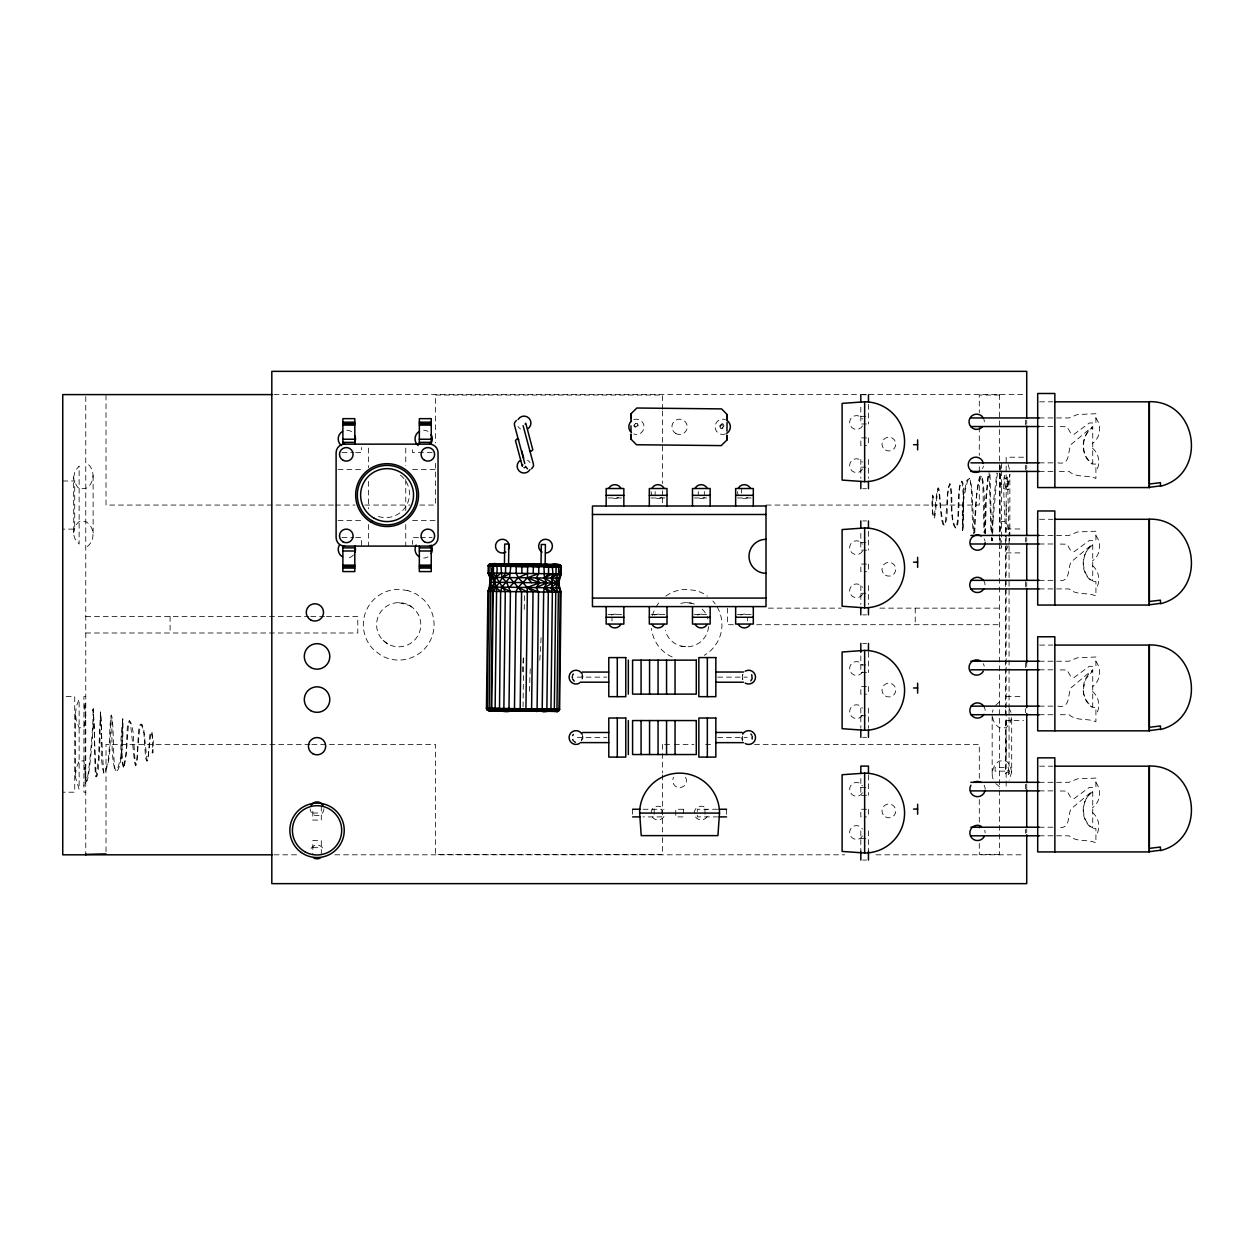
<?xml version="1.0" encoding="UTF-8"?>
<svg xmlns="http://www.w3.org/2000/svg" width="1255" height="1255" viewBox="0 0 1255 1255"><rect width="100%" height="100%" fill="white"/><g stroke="black" fill="none" stroke-linecap="round" stroke-linejoin="round"><path stroke-width="0.75" stroke-dasharray="5 3.75" d="M1006.165 754.459L1006.165 734.269M582.398 677.81L582.053 679.096A5.098 5.098 0 0 0 582.398 677.81L581.41 674.045A5.098 5.098 0 0 1 582.414 676.476M582.398 738.238A5.098 5.098 0 0 1 581.394 740.67L582.414 736.905A5.098 5.098 0 0 0 582.069 735.618L582.414 736.905M992.172 534.52L993.364 502.894L996.799 473.119M992.768 532.967L992.972 520.715M1006.165 505.059L1006.165 516.699M523.068 706.816L523.68 656.161M524.261 609.412L524.449 593.819M984.846 533.736L985.74 499.019L988.014 474.468M985.426 533.767L986.32 499.035L988.595 474.531M1006.165 720.448L1006.071 725.264L1006.165 720.448L1023.594 720.448M999.592 473.919L1001.38 488.493L1008.706 489.419L1008.157 483.928A1.851 1.6 -6.1 0 0 1007.028 481.355L1007.53 486.344L1005.286 486.344L1006.165 488.572L1008.91 481.622L1009.851 474.28L1009.851 534.803M92.666 710.769L93.262 708.589L96.149 776.861L98.486 758.271L100.463 711.899L103.553 772.704C112.166 762.052 107.82 730.692 111.381 715.052C115.24 724.213 110.848 803.765 121.233 754.475M992.046 538.693L992.187 540.858L992.642 538.662M1009.067 772.123L1008.298 767.511L995.121 767.448L995.121 771.135L1006.604 771.135L1005.412 769.786M92.666 710.722C95.098 711.569 85.701 812.816 85.764 770.947M529.422 691.285L530.269 667.895M75.457 713.577L76.382 706.236L79.128 699.364L79.128 789.364L75.551 777.629L75.457 713.577L76.382 720.919L79.128 727.79L83.912 727.79L85.764 715.334L83.912 702.863M75.457 775.151L76.382 767.809L79.128 760.938L83.912 760.938L85.764 777.535L83.912 785.865M992.972 520.747L997.364 473.213M539.823 660.224L541.234 634.889M522.441 671.707L523.398 656.114M963.307 501.686L962.491 530.63L962.287 508.636L963.511 494.909L966.868 480.351L969.597 478.296L971.998 488.587L974.053 533.595M999.592 531.995L1001.38 521.625L1006.165 521.625L1009.742 533.375M73.606 477.277L75.065 471.033L79.128 466.06L79.128 544.058L75.065 539.085L73.778 534.991L73.606 477.277L74.265 481.528L77.528 487.05L79.128 488.493L85.764 488.493C95.411 483.253 95.411 467.864 85.764 462.624M73.606 532.842L75.065 526.598L77.528 523.068L79.128 521.625L85.764 521.625C95.411 526.865 95.411 542.254 85.764 547.494M992.407 717.452L994.148 722.3L997.443 726.284L999.545 727.79L1006.165 727.79L1010.244 722.833L1011.687 716.589L1011.687 772.154L1009.145 780.249M974.162 532.967C976.531 461.934 985.693 451.267 984.563 532.7M974.727 533.093L976.437 497.686L978.304 484.477L981.41 475.849L982.838 484.21L983.983 532.669M993.066 778.963C990.634 772.374 993.474 764.452 999.545 760.938L1006.165 760.938L1007.781 762.381L1010.244 765.895L1011.687 772.154M121.233 754.49L122.692 718.911L121.908 752.263L123.445 768.06L125.986 755.259L127.288 727.304L129.594 720.903L131.634 724.292L133.171 732.7L135.367 765.487L136.952 759.934L138.536 730.896L139.791 725.186L140.748 724.041L142.003 724.48L143.729 729.03L147.055 760.812L148.576 754.553L149.8 734.818L150.647 732.026L152.043 732.371L153.345 741.156L152.937 752.655L152.2 752.953L151.981 750.474L152.357 748.921L152.734 752.89L152.608 738.317L151.086 732.042L147.588 760.891L146.568 760.985L145.58 757.957L143.901 732.951L141.517 724.684C137.266 724.935 137.799 790.321 133.736 754.93C127.037 682.861 129.61 742.976 123.916 768.233C118.849 755.698 121.249 731.649 122.864 718.895C124.339 776.155 110.471 797.945 111.993 722.158C110.973 709.891 111.177 716.134 110.754 723.727C109.499 739.87 111.946 760.012 103.945 773.864C98.612 754.804 103.412 731.9 100.306 712.244C101.529 717.044 99.443 727.775 100.212 733.987C100.039 734.206 98.957 787.356 95.27 774.806C94.439 753.392 94.878 729.296 93.152 709.232C95.678 708.526 87.003 813.789 85.183 770.947M932.794 500.384L933.092 496.478L933.344 500.384M1083.316 688.948L1085.889 678.782L1092.744 670.829C1080.241 678.83 1079.943 698.972 1092.211 707.349L1095.913 707.349L1095.913 721.766C1087.348 717.797 1076.492 721.531 1069.119 714.723L1056.632 714.723M963.307 501.686C973.629 439.689 970.711 519.915 973.488 533.657M1009.428 540.764L1009.742 538.317M959.965 485.073C956.765 498.564 959.761 516.574 955.886 528.167C948.749 514.989 954.333 497.451 949.909 483.614C944.811 492.086 947.447 555.887 940.513 506.863C938.364 463.691 935.446 506.11 934.3 517.107C930.614 519.586 934.363 477.935 931.916 503.318C934.944 540.795 936.089 495.772 938.113 488.838C940.262 490.329 940.544 543.211 946.756 518.582C947.87 507.789 946.49 492.964 949.753 484.022C952.42 496.117 949.941 512.103 953.674 525.139C961.644 541.956 956.53 479.237 962.13 481.857L963.385 497.153L962.914 530.834L963.84 491.615L963.118 483.599L961.801 481.057L959.981 485.026M1000 469.715L1000.815 465.589M85.183 703.177L85.183 783.387M999.529 465.982L1000.125 470.829M1009.067 717.562L1009.067 773.927L1007.075 775.59L1005.412 773.362M992.407 712.275L993.066 709.781M1008.189 545.548L1006.165 550.067M991.858 540.607L991.921 537.642M638.011 424.912L635.846 427.045L633.712 424.865L634.355 423.343L637.399 423.374L638.105 425.853L635.924 427.986L633.791 425.806L634.434 424.3L635.971 423.672L638.105 425.853M719.79 425.743L721.97 423.625L723.492 424.268L724.182 426.731L722.002 428.865L720.495 428.222L719.79 425.743L721.923 427.924L724.104 425.79M719.868 426.7L722.049 424.567L724.182 426.731M995.623 705.294L999.545 701.922M1008.424 770.193L1007.545 770.868M1056.632 588.924L1069.119 588.924C1076.492 595.717 1087.348 591.984 1095.913 595.952L1095.913 581.536L1092.211 581.536C1079.943 573.174 1080.241 553.031 1092.744 545.031C1079.818 552.733 1081.151 575.151 1092.744 580.924L1092.744 543.87L1071.048 561.989C1067.283 568.97 1070.939 582.869 1057.855 580.343M1056.632 835.799L1069.119 835.799C1076.492 842.607 1087.348 838.873 1095.913 842.842L1095.913 828.426L1092.211 828.426C1079.943 820.048 1080.241 799.921 1092.744 791.905C1079.818 799.623 1081.151 822.041 1092.744 827.798L1092.744 790.76L1071.048 808.879C1067.283 815.86 1070.939 829.759 1057.855 827.218M274.014 394.603L1023.641 394.603M862.734 394.76L866.546 394.76M999.545 395.043L979.292 395.043L979.292 412.613M1039.626 401.82L1052.945 401.82M860.82 416.331L866.546 416.331M1039.218 417.946L1054.843 417.946M1056.616 417.946L1069.056 417.946L1077.418 414.511L1095.913 413.726L1095.913 422.998L1089.356 422.998L1074.06 434.277L1070.672 433.085L1067.048 426.763L1056.71 426.527M866.546 423.986L860.82 423.986L860.82 404.345M1039.218 426.527L1052.898 426.527M866.546 437.917L860.82 437.917L860.82 445.556L866.546 445.556M341.972 452.631L353.737 452.631M355.698 452.631L361.581 452.631L361.581 447.533M432.159 452.631L412.566 452.631L412.566 447.533M1023.562 457.212L1006.165 457.212L1006.165 788.987M1039.218 462.86L1052.898 462.86M1057.855 462.86C1070.939 465.401 1067.283 451.502 1071.048 444.505L1092.744 426.402L1092.744 463.44C1081.151 457.683 1079.818 435.265 1092.744 427.547C1080.241 435.548 1079.943 455.691 1092.211 464.068L1095.913 464.068L1095.913 478.484C1087.348 474.516 1076.492 478.249 1069.119 471.441L1056.632 471.441M860.82 467.142L866.546 467.142M338.066 469.637L361.581 469.637M412.566 469.637L438.042 469.637M1039.218 471.441L1052.898 471.441M62.75 480.994L74.72 480.994L74.72 529.124L62.75 529.124M1006.165 486.72L1008.016 486.72M862.734 488.713L866.546 488.713M607.938 497.968L622.072 497.968M651.094 497.968L665.228 497.968M694.25 497.968L706.628 497.968M737.407 497.968L751.541 497.968M333.469 505.059L106.016 505.059L106.016 395.56M335.43 505.059L355.04 505.059M364.844 505.059L409.946 505.059M419.75 505.059L435.438 505.059L435.438 462.797M766.209 505.059L979.292 505.059L979.292 476.476M1039.626 519.288L1052.945 519.288M338.066 520.605L361.581 520.605M412.566 520.605L436.081 520.605M862.734 520.919L866.546 520.919M1006.165 528.982L1023.594 528.982M1039.218 535.43L1054.843 535.43M1056.616 535.43L1069.056 535.43L1077.418 531.979L1095.913 531.21L1095.913 540.466L1089.356 540.466L1074.06 551.745L1070.672 550.553L1067.048 544.231L1056.71 543.995M341.972 537.595L353.737 537.595M355.698 537.595L361.581 537.595L361.581 546.098M418.433 537.595L412.566 537.595L412.566 544.388M420.394 537.595L432.159 537.595M860.82 542.489L866.546 542.489M1039.218 543.995L1052.898 543.995M999.545 548.121L1001.38 548.121L1001.38 546.662M866.546 550.145L860.82 550.145L860.82 531.351M1006.165 552.906L1023.562 552.906M866.546 564.075L860.82 564.075L860.82 571.715L866.546 571.715M1039.218 580.343L1052.898 580.343M1039.218 588.924L1052.898 588.924M860.82 593.301L866.546 593.301M768.405 608.142L841.195 608.142M879.896 608.142L999.545 608.142M607.938 614.605L622.072 614.605M651.094 614.605L665.228 614.605M694.25 614.605L706.628 614.605M737.407 614.605L751.541 614.605M862.734 614.872L866.546 614.872M85.764 616.425L308.871 616.425M310.832 616.425L324.527 616.425M326.488 616.425L357.801 616.425L357.801 632.991L85.764 632.991M733.375 624.708L727.508 624.708L727.508 608.142M756.749 624.708L999.545 624.708M862.734 643.376L866.546 643.376M1039.626 645.086L1052.945 645.086M1039.218 661.228L1054.843 661.228M1056.616 661.228L1069.056 661.228L1077.418 657.777L1095.913 657.008L1095.913 666.28L1089.356 666.28L1074.06 677.543L1070.672 676.367L1067.048 670.045L1056.71 669.809M860.82 664.946L866.546 664.946M1039.218 669.809L1052.898 669.809M866.546 672.602L860.82 672.602L860.82 653.808M577.347 677.135L606.902 677.135M717.719 677.135L747.258 677.135M866.546 686.532L860.82 686.532L860.82 694.172L866.546 694.172M66.17 696.525L74.72 696.525L74.72 792.203L62.75 792.203M85.764 696.525L83.912 696.525L83.912 792.203L85.764 792.203M1006.165 696.525L1023.562 696.525M1039.218 706.141L1052.898 706.141M1057.855 706.141C1070.939 708.683 1067.283 694.768 1071.048 687.787L1092.744 669.668L1092.744 706.722C1087.944 704.934 1083.081 695.819 1083.316 689.215M1039.218 714.723L1052.898 714.723M860.82 715.758L866.546 715.758M862.734 737.328L866.546 737.328M577.347 737.548L606.902 737.548M717.719 737.548L747.258 737.548M309.938 744.372L106.016 744.372L106.016 853.871M311.899 744.372L435.438 744.372L435.438 854.373L662.609 854.373L662.609 835.202M664.554 744.372L672.382 744.372M674.343 744.372L693.889 744.372M705.608 744.372L713.436 744.372M754.49 744.372L979.292 744.372L979.292 782.728M1039.626 766.178L1052.945 766.178M1039.218 782.304L1054.843 782.304M1056.616 782.304L1069.056 782.304L1077.418 778.869L1095.913 778.084L1095.913 787.356L1089.356 787.356L1074.06 798.635L1070.672 797.443L1067.048 791.121L1056.71 790.885M860.82 787.669L866.546 787.669M1039.218 790.885L1052.898 790.885M866.546 795.325L860.82 795.325L860.82 776.531M643.031 809.255L661.824 809.255L661.824 816.895L643.031 816.895M717.531 809.255L697.325 809.255L697.325 816.895L717.531 816.895M866.546 809.255L860.82 809.255L860.82 816.895L866.546 816.895M312.809 813.005L321.296 813.005M1039.218 827.218L1052.898 827.218M1039.218 835.799L1052.898 835.799M860.82 838.481L866.546 838.481M312.809 847.674L321.296 847.674M999.545 854.373L979.292 854.373L979.292 843.219M274.014 854.812L297.545 854.812M334.803 854.812L844.631 854.812M876.006 854.812L1023.641 854.812M862.734 860.052L866.546 860.052M686.595 602.62L692.321 603.373M398.698 602.62L409.742 605.585L414.323 609.099M680.885 646.043L686.595 646.796M999.545 786.807L995.623 783.449M383.073 640.332L387.654 643.846A22.088 22.088 0 0 0 420.786 624.708A22.088 22.088 0 0 0 387.654 605.585A22.088 22.088 0 0 0 387.654 643.846M991.921 540.764L991.324 537.673M1009.145 708.479L1011.044 712.338M1009.051 773.441L1007.404 771.919L1005.412 773.582L1005.412 717.546M1008.189 464.57L1009.428 469.354M1000.815 544.529L1001.38 546.568M989.066 472.602L991.011 532.904M999.749 538.301L1000 540.403M1008.565 482.736C998.98 448.914 1006.934 538.646 1005.412 536.685M990.038 474.61L991.607 532.873M1005.255 486.72L1004.11 477.48L1005.898 478.688L1007.498 477.104L1009.067 536.575M999.953 473.104L1000.125 478.484M999.356 473.119L999.529 478.484M1026.731 420.237L1026.731 424.143M1026.731 465.213L1026.731 469.119M1026.731 537.564L1026.731 541.47M1026.731 582.524L1026.731 586.446M1026.731 662.703L1026.731 666.609M1026.731 783.92L1026.731 789.787M1026.731 828.896L1026.731 832.802M1025.492 420.064L1025.492 426.967M1025.492 465.103L1025.492 471.237M1025.492 537.564L1025.492 542.019M1025.492 581.724L1025.492 587.591M1025.492 662.656L1025.492 667.691M1025.492 708.73L1025.492 712.636M1025.492 784.312L1025.492 788.987M1025.492 829.351L1025.492 833.273M1009.067 538.52L1009.067 544.356M1009.067 546.302L1009.067 707.82M1009.067 709.765L1009.067 715.601M1005.412 538.63L1005.412 544.466M1005.412 546.411L1005.412 707.82M1005.412 709.765L1005.412 715.601M1001.38 463.456L1001.38 469.119M1001.38 470.766L1001.38 542.364M1000.125 473.904L1000.125 533.752M1000.125 538.317L1000.125 544.607M999.545 394.603L999.545 788.517M999.545 790.336L999.545 854.812M992.172 715.868L992.172 773.864M979.292 426.967L979.292 455.392M979.292 466.703L979.292 472.57M979.292 799.592L979.292 828.174M915.224 608.142L915.224 624.708M868.46 404.345L868.46 423.986M868.46 437.917L868.46 445.556M868.46 459.487L868.46 478.281M868.46 531.351L868.46 550.145M868.46 564.075L868.46 571.715M868.46 585.646L868.46 604.439M868.46 652.271L868.46 672.602M868.46 686.532L868.46 694.172M868.46 708.102L868.46 728.308M868.46 774.994L868.46 795.325M868.46 809.255L868.46 816.895M868.46 830.841L868.46 851.031M860.82 459.487L860.82 478.281M860.82 585.646L860.82 604.439M860.82 708.102L860.82 728.308M860.82 830.841L860.82 851.031M747.509 618.009L747.509 621.021M741.454 488.524L741.454 493.058M726.551 809.255L726.551 814.997M704.981 809.255L704.981 816.895M704.353 491.552L704.353 494.58M698.298 491.552L698.298 494.58M662.609 409.412L662.609 395.043L435.438 395.043L435.438 442.968M662.609 411.013L662.609 483.552M662.609 490.642L662.609 496.054M662.609 497.843L662.609 503.255M662.609 744.372L662.609 751.572M662.609 753.377L662.609 772.955M662.609 774.9L662.609 831.987M655.141 491.552L655.141 494.58M654.169 809.255L654.169 816.895M632.598 809.255L632.598 814.997M611.985 618.009L611.985 621.021M405.757 448.066L405.757 465.715M405.757 479.426L405.757 510.801M405.757 524.527L405.757 546.098M368.374 448.066L368.374 467.676M368.374 481.387L368.374 508.84M368.374 524.527L368.374 546.098M321.296 806.212L321.296 820.08L312.809 820.08L312.809 809.616M321.296 854.467L321.296 840.599L312.809 840.599L312.809 854.467M170.084 616.425L170.084 632.991M93.121 475.551L93.121 534.567M85.764 396.549L85.764 853.871M983.293 417.946A7.64 7.64 0 0 1 984.312 421.774M983.387 466.107A7.64 7.64 0 0 1 982.477 468.617M984.124 538.787A7.64 7.64 0 0 1 985.034 541.297M983.967 581.096A7.64 7.64 0 0 1 984.987 584.924M983.293 663.691A7.64 7.64 0 0 1 984.202 666.201M984.061 706.659A7.64 7.64 0 0 1 985.097 710.487M984.124 785.269A7.64 7.64 0 0 1 985.144 789.081M984.673 830.292A7.64 7.64 0 0 1 985.144 832.928M400.408 475.127A23.782 23.782 0 0 1 375.245 515.178M520.59 428.99A6.903 6.903 0 0 1 518.064 426.465M527.492 460.193A6.903 6.903 0 0 1 530.002 462.719M747.76 497.529A6.903 6.903 0 0 1 740.858 497.529M738.332 495.003A6.903 6.903 0 0 1 737.407 491.552M704.604 497.529A6.903 6.903 0 0 1 697.702 497.529M661.448 497.529A6.903 6.903 0 0 1 654.545 497.529M652.02 495.003A6.903 6.903 0 0 1 651.094 491.552M618.291 497.529A6.903 6.903 0 0 1 611.389 497.529M611.389 615.06A6.903 6.903 0 0 1 618.291 615.06M654.545 615.06A6.903 6.903 0 0 1 661.448 615.06M697.702 615.06A6.903 6.903 0 0 1 704.604 615.06M740.858 615.06A6.903 6.903 0 0 1 747.76 615.06M323.947 808.769A6.903 6.903 0 0 1 317.044 815.656A6.903 6.903 0 0 1 310.158 808.769M311.067 848.474A6.903 6.903 0 0 1 323.021 848.474M862.499 469.103A6.903 6.903 0 0 1 852.082 470.939A6.903 6.903 0 0 1 852.082 460.381A6.903 6.903 0 0 1 862.499 462.216M862.499 425.947A6.903 6.903 0 0 1 852.082 427.782A6.903 6.903 0 0 1 852.082 417.209A6.903 6.903 0 0 1 862.499 419.045M862.499 594.258A6.903 6.903 0 0 1 852.082 596.094A6.903 6.903 0 0 1 852.082 585.536A6.903 6.903 0 0 1 862.499 587.371M862.499 551.102A6.903 6.903 0 0 1 852.082 552.937A6.903 6.903 0 0 1 852.082 542.38A6.903 6.903 0 0 1 862.499 544.215M862.499 715.099A6.903 6.903 0 0 1 852.082 716.934A6.903 6.903 0 0 1 852.082 706.377A6.903 6.903 0 0 1 862.499 708.212M862.499 671.943A6.903 6.903 0 0 1 852.082 673.778A6.903 6.903 0 0 1 852.082 663.22A6.903 6.903 0 0 1 862.499 665.056M862.499 835.956A6.903 6.903 0 0 1 852.082 837.791A6.903 6.903 0 0 1 852.082 827.218A6.903 6.903 0 0 1 862.499 829.053M862.499 792.784A6.903 6.903 0 0 1 852.082 794.619A6.903 6.903 0 0 1 852.082 784.061A6.903 6.903 0 0 1 862.499 785.897M707.13 816.534A6.903 6.903 0 0 1 695.176 816.534M694.25 813.083A6.903 6.903 0 0 1 707.13 809.632M685.544 777.253A6.903 6.903 0 0 1 679.567 787.607A6.903 6.903 0 0 1 673.606 777.253M663.973 816.534A6.903 6.903 0 0 1 652.02 816.534M651.094 813.083A6.903 6.903 0 0 1 663.973 809.632M581.975 673.684A6.903 6.903 0 0 1 582.9 677.135M742.646 740.999A6.903 6.903 0 0 1 741.721 737.548M581.975 734.097A6.903 6.903 0 0 1 581.975 740.999M353.455 554.93A8.628 8.628 0 0 1 346.835 558.02M346.835 430.261A8.628 8.628 0 0 1 353.455 433.367M427.971 556.859A8.628 8.628 0 0 1 423.657 558.02M423.657 430.261A8.628 8.628 0 0 1 427.971 431.422M633.791 419.641A7.64 7.64 0 0 1 644.066 426.81A7.64 7.64 0 0 1 633.791 433.995M725.359 433.995A7.64 7.64 0 0 1 715.083 426.81A7.64 7.64 0 0 1 725.359 419.641M708.604 626.637A22.088 22.088 0 0 1 665.26 630.434M680.885 603.373A22.088 22.088 0 0 1 697.655 605.585M702.22 609.099A22.088 22.088 0 0 1 707.946 618.997M717.217 607.043A35.344 35.344 0 0 1 704.275 655.314M672.225 656.993A35.344 35.344 0 0 1 651.455 628.394M652.459 615.562A35.344 35.344 0 0 1 655.11 608.659M655.989 607.043A35.344 35.344 0 0 1 660.35 601.051M665.825 596.109A35.344 35.344 0 0 1 686.595 589.364L695.756 590.572A35.344 35.344 0 0 1 707.381 596.109M712.856 601.051A35.344 35.344 0 0 1 715.193 603.937M1095.913 418.213A17.884 17.884 0 0 1 1092.509 443.439M1092.509 448.176A17.805 17.805 0 0 1 1095.913 471.488M1095.913 535.681A17.884 17.884 0 0 1 1092.509 560.922M1092.509 565.644A17.805 17.805 0 0 1 1095.913 588.971M1095.913 661.495A17.884 17.884 0 0 1 1092.509 686.72M1092.509 691.442A17.805 17.805 0 0 1 1095.913 714.77M1095.913 782.571A17.884 17.884 0 0 1 1092.509 807.796M1092.509 812.534A17.805 17.805 0 0 1 1095.913 835.846M742.38 675.692L742.787 679.567A5.098 5.098 0 0 1 742.913 674.468L742.38 675.692M742.38 736.105L742.787 739.979A5.098 5.098 0 0 1 742.38 736.105M683.395 809.255L675.755 809.255L675.755 816.895L683.395 816.895L683.395 809.255M407.859 590.54L398.698 589.332A35.375 35.375 0 0 0 373.692 649.729L381.018 655.345A35.375 35.375 0 0 0 423.719 599.702L416.393 594.07L407.859 590.54M885.434 450.059A6.903 6.903 0 0 0 895.788 444.082A6.903 6.903 0 0 0 885.434 438.105A6.903 6.903 0 0 0 885.434 450.059M885.434 575.214A6.903 6.903 0 0 0 895.788 569.237A6.903 6.903 0 0 0 885.434 563.26A6.903 6.903 0 0 0 885.434 575.214M885.434 696.054A6.903 6.903 0 0 0 895.788 690.077A6.903 6.903 0 0 0 885.434 684.101A6.903 6.903 0 0 0 885.434 696.054M885.434 816.895A6.903 6.903 0 0 0 895.788 810.918A6.903 6.903 0 0 0 885.434 804.941A6.903 6.903 0 0 0 885.434 816.895M675.755 433.446A7.64 7.64 0 0 0 687.222 426.81A7.64 7.64 0 0 0 675.755 420.19A7.64 7.64 0 0 0 675.755 433.446"/><path stroke-width="1.5" d="M490.297 578.963L488.791 591.34L487.254 709.467L488.713 710.628L557.91 711.397L559.62 709.201L561.063 592.235L558.538 583.026L560.797 566.397L559.102 564.687L561.079 565.848L561.283 573.88L558.538 583.026L560.154 592.219L559.04 709.797L557.314 711.475M527.665 566.585L516.213 566.444L516.134 573.331L518.284 577.692L527.257 587.481L527.351 591.827L525.923 708.793L516.354 709.279L514.472 708.651L515.899 591.685L518.158 587.371L527.382 577.802L527.665 566.585L527.555 564.374L516.778 564.17L554.145 564.625L542.788 564.483M572.296 677.778L572.296 676.445M630.889 434.152L630.889 439.03L636.473 444.741L721.217 445.603L726.927 440.019L727.006 436.065M631.139 418.48L631.139 413.617L636.85 408.016L721.594 408.895L727.178 414.605L727.178 419.468M726.927 435.14L726.927 440.019M630.967 435.077L630.889 439.03M631.014 421.57L631.139 413.617M631.014 431.061L630.967 425.822M727.1 418.543L727.178 414.605M726.959 431.077L727.053 422.559M489.011 573.002L489.089 566.115M505.043 710.832C501.671 708.855 488.603 713.875 489.136 708.338L490.564 591.372L489.701 587.026L491.709 577.363L490.878 566.146C490.077 560.907 501.922 565.55 504.981 564.091L495.474 563.903L498.188 564.013M496.87 566.209C498.266 575.465 493.403 583.246 490.564 591.372M499.49 710.769L500.635 591.497L501.843 587.183L509.608 577.582L510.738 566.382C504.996 561.565 523.115 565.205 526.159 564.279M515.052 710.91C513.405 711.711 503.741 710.926 508.997 708.589L510.424 591.607L506.659 582.383L501.953 577.488L500.949 566.256L502.471 563.981M501.169 710.785L501.184 709.64M504.447 564.452L504.698 544.043L508.824 544.09L508.573 564.499M505.608 566.319L505.514 573.206L493.184 591.403L491.756 708.385L499.208 708.463M521.813 573.394L521.907 566.523M533.265 573.535L533.344 566.664M538.317 710.926C535.289 712.762 533.265 709.593 537.093 708.934L538.52 591.952L536.183 587.591L539.666 582.791L536.309 577.912L538.74 573.613L538.819 566.727C533.767 565.723 539.195 562.318 540.466 565.597M541.031 564.891L541.282 544.482L545.407 544.529L545.156 564.954M548.608 566.852L548.529 573.723L544.435 578.006L546.851 582.885L544.309 587.701L543.65 592.015L542.223 708.997L543.776 709.608L550.945 709.106L552.373 592.125L551.086 587.779L552.639 582.948L551.212 578.084C556.341 569.958 545.972 560.797 559.699 564.766L558.255 564.672L559.212 564.766M556.075 566.931L555.981 573.817L551.212 578.084L556.671 582.995L556.059 587.842L558.381 592.203L556.953 709.169L554.6 711.365L557.91 711.397L487.583 710.314L486.454 708.306L487.881 591.34L489.701 587.026L559.354 587.873L559.887 590.776M540.983 711.271C546.396 712.432 550.129 710.832 554.334 709.138L555.761 592.172L551.086 587.779L556.671 582.995L556.169 578.147L558.601 573.849L558.679 566.962L556.389 564.719L558.757 565.346M525.923 708.793L525.767 711.005L536.183 711.209M489.246 589.913L490.172 587.042L487.881 591.34L561.063 592.235C557.596 586.838 557.691 579.183 561.283 573.88L488.117 572.986L488.273 565.519L490.501 563.84L488.195 566.115L561.361 566.993L560.797 566.397M719.507 813.083L717.923 835.626L641.227 835.626L639.642 813.083A39.925 39.925 0 0 1 679.567 773.143A39.925 39.925 0 0 1 719.507 813.083L639.642 813.083M521.939 565.377C523.053 562.946 517.264 563.417 518.111 565.88M550.945 709.106L556.953 709.169M752.153 738.991L752.216 736.356M556.059 587.842L558.679 583.026L490.297 582.195L490.783 573.017M522.425 465.683L522.394 465.558A1.694 1.694 0 0 1 522.833 464.789M512.652 565.252L513.122 564.201M508.997 708.589L499.255 709.059L503.867 708.526L505.294 591.544L493.403 573.049L493.482 566.178L495.96 563.981L498.643 563.934M525.5 424.033L525.735 423.186A1.694 1.286 -8 0 1 525.233 424.112M572.657 675.159L573.315 674.013M572.657 735.587L573.315 734.442M750.772 680.822L752.153 678.579L751.745 674.704M559.04 709.797L559.62 709.201L486.454 708.306L487.034 708.918M509.483 587.277L518.284 577.692L527.571 573.472M495.851 577.41L500.855 573.143M556.985 710.801L549.627 711.303M516.354 420.409L514.44 422.904L514.44 425.021L524.778 463.566M531.524 468.821L533.438 466.327L533.438 464.209L523.115 425.665M558.726 709.201L559.542 709.797L486.532 708.902L487.364 708.322M543.242 711.303L546.113 711.036M551.212 578.084L558.601 573.849M545.36 711.334C540.811 712.526 544.419 708.134 546.882 709.044L548.309 592.078L544.309 587.701L552.639 582.948L544.435 578.006L543.948 566.789L552.686 566.899M544.435 578.006L552.608 573.77M514.989 710.957L552.31 711.099M501.953 577.488L510.644 573.268M492.713 564.17L490.391 563.919M536.183 587.591L546.851 582.885L536.309 577.912M491.646 564.17L492.54 563.872M1160.467 486.25C1207.843 474.531 1198.227 400.721 1149.376 401.663L1149.376 484.022L1160.467 482.673L1160.467 485.873L1149.376 487.317M1160.467 603.733C1207.843 592.015 1198.227 518.19 1149.376 519.146L1149.376 601.49L1160.467 600.157L1160.467 603.341L1149.376 604.8M1160.467 729.532C1207.843 717.813 1198.227 643.988 1149.376 644.945L1149.376 727.304L1160.467 725.955L1160.467 729.155L1149.376 730.598M1160.467 850.608C1207.843 838.889 1198.227 765.079 1149.376 766.021L1149.376 848.38L1160.467 847.031L1160.467 850.231L1149.376 851.674M524.888 467.472L524.041 467.691M537.093 708.934L525.908 709.389L531.602 708.871L533.046 591.889L527.257 587.481L539.666 582.791L527.382 577.802L538.74 573.613M486.532 708.902L489.136 708.338M494.862 563.887C488.446 570.539 496.917 582.995 496.572 591.45L495.129 708.416C487.489 710.581 505.106 712.903 502.408 709.655M864.648 401.804L842.105 403.388L842.105 480.085L864.648 481.669A39.925 39.925 0 0 0 904.573 441.729A39.925 39.925 0 0 0 864.648 401.804L864.648 481.669M864.648 527.963L842.105 529.547L842.105 606.243L864.648 607.828A39.925 39.925 0 0 0 904.573 567.888A39.925 39.925 0 0 0 864.648 527.963L864.648 607.828M864.648 650.419L842.105 652.004L842.105 728.7L864.648 730.284A39.925 39.925 0 0 0 904.573 690.344A39.925 39.925 0 0 0 864.648 650.419L864.648 730.284M864.648 773.143L842.105 774.727L842.105 851.423L864.648 853.008A39.925 39.925 0 0 0 904.573 813.083A39.925 39.925 0 0 0 864.648 773.143L864.648 853.008M556.467 711.46L557.424 711.397M528.402 711.114L529.39 711.052M545.533 566.209L544.623 564.577L547.149 564.53M506.832 564.044L502.078 564.06L511.648 564.107M532.842 564.358L527.555 564.374L537.971 564.421M272.053 394.603L62.75 394.603L62.75 854.812L272.053 854.812M1054.875 401.82L1149.188 401.82L1149.188 487.568L1037.697 487.568L1037.697 393.49L1054.843 393.49L1054.875 487.568M970.868 417.946L1039.218 417.946M342.882 422.166L354.804 422.166M419.343 422.166L431.249 422.166M342.882 423.704L354.804 423.704M419.343 423.704L431.249 423.704M342.882 425.084L354.804 425.084M419.343 425.084L431.249 425.084M970.868 426.527L1039.218 426.527M342.882 439.234L354.804 439.234M419.343 439.234L431.249 439.234M342.882 442.356L354.804 442.356M419.343 442.356L431.249 442.356M913.53 444.694L917.625 444.694M970.868 462.86L1039.218 462.86M970.868 471.441L1039.218 471.441M606.165 495.333L623.845 495.333M649.321 495.333L667.001 495.333M692.493 495.333L710.157 495.333M735.65 495.333L753.314 495.333M592.454 514.487L766.005 514.487M1054.875 519.288L1149.188 519.288L1149.188 605.051L1037.697 605.051L1037.697 510.973L1054.843 510.973L1054.875 605.051M970.868 535.43L1039.218 535.43M970.868 543.995L1039.218 543.995M342.882 547.87L354.804 547.87M419.343 547.87L431.249 547.87M342.882 550.992L354.804 550.992M419.343 550.992L431.249 550.992M913.53 562.177L917.625 562.177M342.882 565.142L354.804 565.142M419.343 565.142L431.249 565.142M342.882 566.523L354.804 566.523M419.343 566.523L431.249 566.523M342.882 568.06L354.804 568.06M419.343 568.06L431.249 568.06M970.868 580.343L1039.218 580.343M970.868 588.924L1039.218 588.924M592.454 598.086L766.005 598.086M606.165 617.256L623.845 617.256M649.321 617.256L667.001 617.256M692.493 617.256L710.157 617.256M735.65 617.256L753.314 617.256M1054.875 645.086L1149.188 645.086L1149.188 730.849L1037.697 730.849L1037.697 636.771L1054.843 636.771L1054.875 730.849M970.868 661.228L1039.218 661.228M970.868 669.809L1039.218 669.809M715.836 672.037L743.525 672.037M582.414 672.068L608.785 672.068M580.234 682.187L608.785 682.187M715.836 682.234L743.446 682.234M913.53 687.975L917.625 687.975M970.868 706.141L1039.218 706.141M539.823 711.256L545.737 711.256M970.868 714.723L1039.218 714.723M582.414 732.496L608.785 732.496M715.836 732.449L742.176 732.449M580.234 742.615L608.785 742.615M715.836 742.646L743.446 742.646M1054.875 766.178L1149.188 766.178L1149.188 851.925L1037.697 851.925L1037.697 757.847L1054.843 757.847L1054.875 851.925M970.868 782.304L1039.218 782.304M970.868 790.885L1039.218 790.885M632.598 809.255L639.956 809.255M719.193 809.255L726.551 809.255M913.53 809.051L917.625 809.051M632.598 816.895L639.956 816.895M719.193 816.895L726.551 816.895M970.868 827.218L1039.218 827.218M970.868 835.799L1039.218 835.799M85.764 854.373L106.016 853.871M489.921 563.919L559.699 564.766M489.356 564.138L560.248 565.001M488.885 564.499L560.718 565.377M488.509 564.97L561.079 565.848M561.299 566.413L488.273 565.519L490.878 566.146M490.297 577.347L488.117 572.986L489.811 577.347L559.463 578.194M486.752 709.467L559.306 710.346M487.113 709.938L558.93 710.816M487.583 710.314L558.459 711.177M499.396 709.624C500.761 711.993 511.883 712.62 510.879 709.765M544.576 564.546L548.2 565.221M534.144 564.374L539.87 564.53M520.307 711.02L524.37 711.067M550.961 564.577L554.49 565.299M545.031 564.515L547.541 564.609M527.665 565.989L538.819 566.727M500.996 565.676L510.738 566.382M530.19 564.326L531.43 565.487M489.56 710.644C485.607 710.126 493.984 711.711 490.187 709.499M494.611 565.597L500.949 566.256M552.639 566.303L558.679 566.962M490.752 710.659L489.089 709.499M493.074 710.691L491.097 708.369L492.525 591.387L494.69 582.242L491.709 577.363M527.257 587.481L538.52 591.952M509.608 577.582L518.158 587.371L527.351 591.827M501.843 587.183L510.424 591.607M544.309 587.701L552.373 592.125M496.4 710.644L495.349 709.561M574.241 741.58L575.386 742.254M551.086 587.779L558.381 592.203M527.429 468.821L525.516 466.327M495.741 587.105L500.635 591.497M574.241 681.167L572.641 679.065M527.382 577.802L531.54 582.697M518.158 587.371L521.594 591.748L520.166 708.73L516.354 709.279L516.636 710.895M750.961 734.05L751.745 735.116M529.532 450.545L531.132 451.267L532.81 449.839L526.174 424.739M572.641 739.493L573.3 740.638M556.169 578.147L558.679 583.026M518.754 439.736L516.793 439.015L515.46 440.615L522.378 466.358M489.811 577.347L491.599 587.058M521.704 450.765L523.68 458.122M490.611 578.963L491.238 582.195M1149.376 485.183L1149.376 487.724M1149.376 602.667L1149.376 605.192M1149.376 728.465L1149.376 731.006M1149.376 849.557L1149.376 852.082M1026.731 418.291L1026.731 371.355L271.817 371.355L271.817 883.645L1026.731 883.645L1026.731 834.763M1026.731 426.104L1026.731 463.252M1026.731 471.08L1026.731 535.603M1026.731 543.415L1026.731 580.579M1026.731 588.391L1026.731 662.703M1026.731 670.515L1026.731 707.663M1026.731 713.53L1026.731 781.975M1026.731 789.787L1026.731 826.935M917.625 439.862L917.625 449.87M917.625 557.33L917.625 567.354M917.625 683.128L917.625 693.152M917.625 804.22L917.625 814.228M868.46 394.76L868.46 402.118M868.46 481.355L868.46 488.713M868.46 520.919L868.46 528.277M868.46 607.514L868.46 614.872M868.46 643.376L868.46 650.733M868.46 729.971L868.46 737.328M868.46 773.457L868.46 766.099L860.82 766.099L860.82 773.457M868.46 851.031L868.46 860.052M860.82 394.76L860.82 402.118M860.82 481.355L860.82 488.713M860.82 520.919L860.82 528.277M860.82 607.514L860.82 614.872M860.82 643.376L860.82 652.396M860.82 729.971L860.82 737.328M860.82 851.031L860.82 860.052M753.314 506L753.314 488.524L735.65 488.524L735.65 506M753.314 606.589L753.314 624.049L735.65 624.049L735.65 606.589M710.157 506L710.157 488.524L692.493 488.524L692.493 506M710.157 606.589L710.157 624.049L692.493 624.049L692.493 606.589M707.334 657.589L707.334 696.666M707.334 718.017L707.334 757.094M675.049 660.146L675.049 694.125M675.049 720.558L675.049 754.537M667.001 506L667.001 488.524L649.321 488.524L649.321 506M667.001 606.589L667.001 624.049L649.321 624.049L649.321 606.589M666.562 660.146L666.562 694.125M666.562 720.558L666.562 754.537M658.059 660.146L658.059 694.125M658.059 720.558L658.059 754.537M649.572 660.146L649.572 694.125M649.572 720.558L649.572 754.537M641.07 660.146L641.07 694.125M641.07 720.558L641.07 754.537M628.331 660.146L628.331 694.125M628.331 720.558L628.331 754.537M623.845 506L623.845 488.524L606.165 488.524L606.165 506M623.845 606.589L623.845 624.049L606.165 624.049L606.165 606.589M617.287 657.589L617.287 696.666M617.287 718.017L617.287 757.094M419.343 444.145L419.343 418.652L431.249 418.652L431.249 444.145L342.882 444.145L342.882 418.652L354.804 418.652L354.804 444.145M419.343 546.098L419.343 571.574L431.249 571.574L431.249 546.098L342.882 546.098L342.882 571.574L354.804 571.574L354.804 546.098M85.764 853.871L85.764 854.812M982.524 426.669A7.64 7.64 0 0 1 971.103 427.029A7.64 7.64 0 0 1 972.092 415.64A7.64 7.64 0 0 1 983.293 417.946M979.669 471.409A7.64 7.64 0 0 1 968.829 467.817A7.64 7.64 0 0 1 973.66 457.463A7.64 7.64 0 0 1 983.387 463.472M985.144 542.615A7.64 7.64 0 0 1 976.17 550.145A7.64 7.64 0 0 1 970.319 539.995A7.64 7.64 0 0 1 981.316 535.995M983.967 588.736A7.64 7.64 0 0 1 972.782 591.058A7.64 7.64 0 0 1 971.794 579.669A7.64 7.64 0 0 1 983.214 580.014M983.293 671.331A7.64 7.64 0 0 1 972.845 674.139A7.64 7.64 0 0 1 970.037 663.691A7.64 7.64 0 0 1 980.484 660.899M984.061 714.315A7.64 7.64 0 0 1 972.531 716.338A7.64 7.64 0 0 1 972.531 704.635A7.64 7.64 0 0 1 984.061 706.659M985.034 790.399A7.64 7.64 0 0 1 974.884 796.266A7.64 7.64 0 0 1 970.868 785.269M973.676 782.461A7.64 7.64 0 0 1 981.316 782.461M984.124 836.74A7.64 7.64 0 0 1 973.676 839.548A7.64 7.64 0 0 1 970.868 829.1A7.64 7.64 0 0 1 981.316 826.308M518.064 419.562A6.903 6.903 0 0 1 528.92 418.135A6.903 6.903 0 0 1 527.492 428.99M530.002 469.621A6.903 6.903 0 0 1 519.162 471.049A6.903 6.903 0 0 1 520.59 460.193M542.082 552.122A6.903 6.903 0 0 1 541.093 540.858A6.903 6.903 0 0 1 552.012 543.792A6.903 6.903 0 0 1 545.533 553.047M505.828 552.122A6.903 6.903 0 0 1 495.584 547.337A6.903 6.903 0 0 1 503.569 539.352A6.903 6.903 0 0 1 508.353 549.596M738.332 488.101A6.903 6.903 0 0 1 750.286 488.101M695.176 488.101A6.903 6.903 0 0 1 707.13 488.101M652.02 488.101A6.903 6.903 0 0 1 663.973 488.101M608.863 488.101A6.903 6.903 0 0 1 620.817 488.101M620.817 624.472A6.903 6.903 0 0 1 608.863 624.472M663.973 624.472A6.903 6.903 0 0 1 652.02 624.472M707.13 624.472A6.903 6.903 0 0 1 695.176 624.472M750.286 624.472A6.903 6.903 0 0 1 738.332 624.472M311.067 805.318A6.903 6.903 0 0 1 323.021 805.318M320.496 857.887A6.903 6.903 0 0 1 313.593 857.887M745.172 671.158A6.903 6.903 0 0 1 755.526 677.135A6.903 6.903 0 0 1 745.172 683.112M579.449 683.112A6.903 6.903 0 0 1 570.021 680.587A6.903 6.903 0 0 1 572.547 671.158A6.903 6.903 0 0 1 581.975 673.684M742.646 734.097A6.903 6.903 0 0 1 752.074 731.571A6.903 6.903 0 0 1 754.6 740.999A6.903 6.903 0 0 1 745.172 743.525M579.449 743.525A6.903 6.903 0 0 1 570.021 740.999A6.903 6.903 0 0 1 572.547 731.571A6.903 6.903 0 0 1 581.975 734.097M354.945 546.427A8.628 8.628 0 0 1 354.945 552.357M342.521 556.859A8.628 8.628 0 0 1 339.352 545.078M354.945 435.924A8.628 8.628 0 0 1 354.945 441.87M341.297 445.525A8.628 8.628 0 0 1 342.521 431.422M431.124 545.078A8.628 8.628 0 0 1 431.124 553.706M419.343 556.859A8.628 8.628 0 0 1 416.174 545.078M431.124 434.575A8.628 8.628 0 0 1 431.124 443.219M418.119 445.525A8.628 8.628 0 0 1 419.343 431.422M631.516 432.677A7.64 7.64 0 0 1 631.516 420.958M726.551 420.19A7.64 7.64 0 0 1 726.551 433.446M429.555 546.098A8.503 8.503 0 0 0 438.042 537.595L438.042 452.631A8.503 8.503 0 0 0 429.555 444.145M344.592 546.098A8.503 8.503 0 0 1 336.105 537.595L336.105 452.631A8.503 8.503 0 0 1 344.592 444.145M766.005 573.284A16.99 16.99 0 0 1 749.015 556.294A16.99 16.99 0 0 1 766.005 539.305M766.005 506L592.454 506L592.454 606.589L766.005 606.589L766.005 506M625.774 657.589L608.785 657.589L608.785 696.666L625.774 696.666L625.774 657.589M715.836 657.589L698.847 657.589L698.847 696.666L715.836 696.666L715.836 657.589M696.29 660.146L632.583 660.146L632.583 694.125L696.29 694.125L696.29 660.146M625.774 718.017L608.785 718.017L608.785 757.094L625.774 757.094L625.774 718.017M715.836 718.017L698.847 718.017L698.847 757.094L715.836 757.094L715.836 718.017M696.29 720.558L632.583 720.558L632.583 754.537L696.29 754.537L696.29 720.558M310.675 667.456A12.738 12.738 0 0 0 329.798 656.412A12.738 12.738 0 0 0 310.675 645.384A12.738 12.738 0 0 0 310.675 667.456M310.675 710.612A12.738 12.738 0 0 0 329.798 699.584A12.738 12.738 0 0 0 310.675 688.54A12.738 12.738 0 0 0 310.675 710.612M312.73 753.659A8.628 8.628 0 0 0 325.688 746.176A8.628 8.628 0 0 0 312.73 738.709A8.628 8.628 0 0 0 312.73 753.659M310.581 619.876A8.628 8.628 0 0 0 323.523 612.393A8.628 8.628 0 0 0 310.581 604.926A8.628 8.628 0 0 0 310.581 619.876M372.202 520.872A29.728 29.728 0 0 0 416.801 495.113A29.728 29.728 0 0 0 372.202 469.37A29.728 29.728 0 0 0 372.202 520.872M342.897 541.784A6.793 6.793 0 0 0 353.094 535.901A6.793 6.793 0 0 0 342.897 530.002A6.793 6.793 0 0 0 342.897 541.784M424.457 541.784A6.793 6.793 0 0 0 434.654 535.901A6.793 6.793 0 0 0 424.457 530.002A6.793 6.793 0 0 0 424.457 541.784M342.897 460.224A6.793 6.793 0 0 0 353.094 454.341A6.793 6.793 0 0 0 342.897 448.459A6.793 6.793 0 0 0 342.897 460.224M424.457 460.224A6.793 6.793 0 0 0 434.654 454.341A6.793 6.793 0 0 0 424.457 448.459A6.793 6.793 0 0 0 424.457 460.224M371.355 522.331A31.438 31.438 0 0 0 418.511 495.113A31.438 31.438 0 0 0 371.355 467.895A31.438 31.438 0 0 0 371.355 522.331M373.833 518.033A26.465 26.465 0 0 0 413.538 495.113A26.465 26.465 0 0 0 373.833 472.194A26.465 26.465 0 0 0 373.833 518.033M301.326 852.522A27.186 27.186 0 0 0 344.121 832.881A27.186 27.186 0 0 0 305.702 805.632A27.186 27.186 0 0 0 301.326 852.522M304.73 851.674A24.645 24.645 0 0 0 341.689 830.339A24.645 24.645 0 0 0 304.73 809.004A24.645 24.645 0 0 0 304.73 851.674"/></g></svg>
